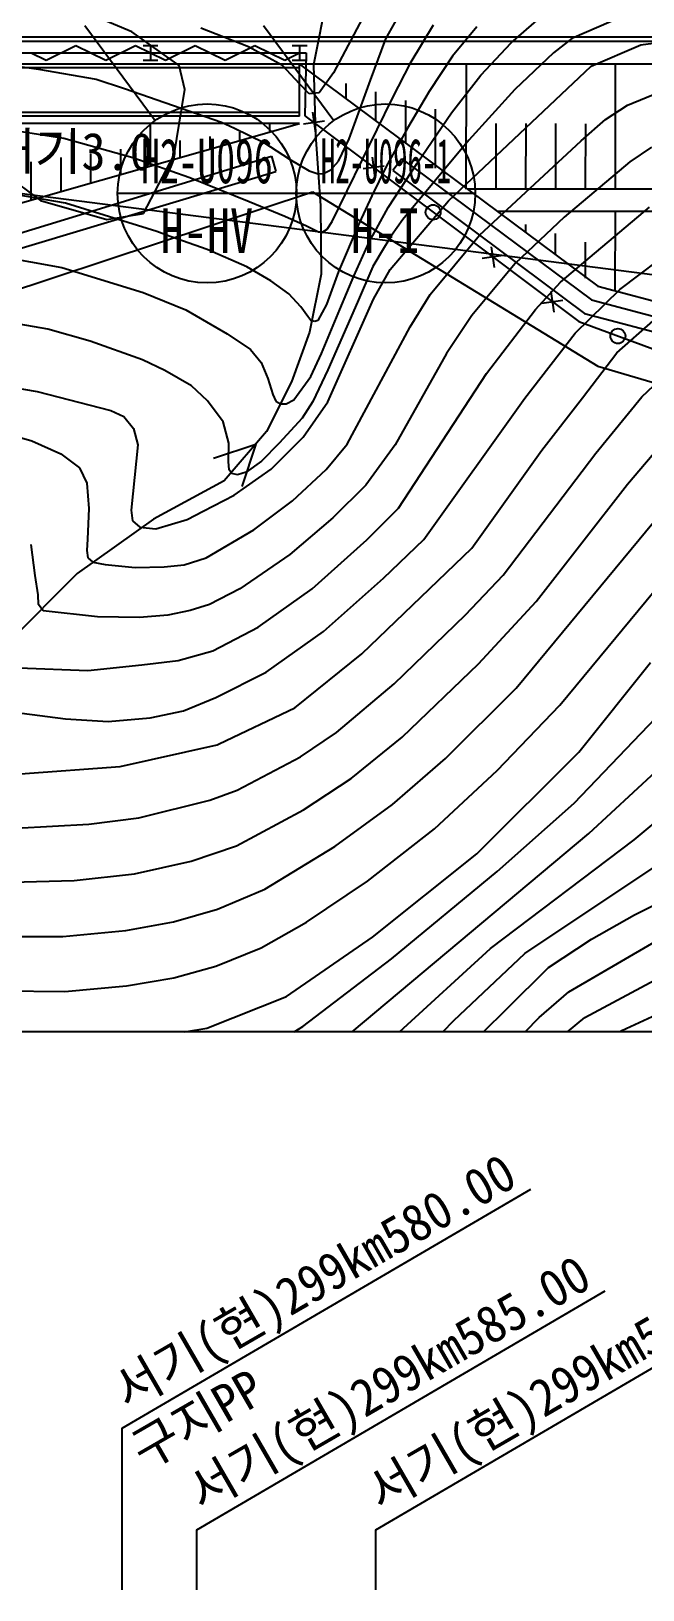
# Model space of a CAD drawing. Header units: millimetres. Extents: x 17638 to 18434, y 1103 to 1809.
# Drawn here: x 18101.6 to 18142.6, y 1364.9 to 1469.4 of the extents above; entities that cross this region are included whole.
import ezdxf
from ezdxf.enums import TextEntityAlignment as Align
from ezdxf.xclip import XClip

# ---------------------------------------------------------------- set-up
doc = ezdxf.new("R2010")
doc.units = ezdxf.units.MM
doc.header["$LTSCALE"] = 10
doc.header["$MEASUREMENT"] = 0
doc.header["$XCLIPFRAME"] = 2
doc.layers.add('TX-PAPR', color=2, linetype='Continuous', plot=False)
for name, color, linetype in [('TZ-BASE', 253, 'Continuous'), ('TZ-LEAL', 1, 'Continuous'), ('TZ-LEAT', 3, 'Continuous')]:
    doc.layers.add(name, color=color, linetype=linetype)
doc.styles.add('GR', font='GulimChe.ttf')
doc.styles.add('HANA', font='GulimChe.ttf')
doc.styles.get("Standard").update_dxf_attribs({"font": 'GulimChe.ttf'})
doc.styles.add('굴림체', font='GulimChe.ttf')

# ---------------------------------------------------------------- blocks, each defined once
blk = doc.blocks.new('JD-CDFDG5GDCH4')
at = {"layer": 'TZ-BASE'}
for p, q in [((388.75, -7.95, -225.41), (378.77, -3.74, -225.41)), ((401.93, -5.11, -84.58), (400.93, -10.16, -84.58)), ((405.28, -5.02, -224.01), (402.28, -10.7, -224.01)), ((405.79, -8.41, -223.01), (408.07, -4.33, -223.01)), ((280, -5.76, -393.01), (700, -59.73, -393.01)), ((414.19, -8.68, -220.01), (416.06, -7.04, -220.01)), ((420.89, -7.25, -219.01), (418.25, -8.38, -219.01)), ((445.72, -8.3, -393.01), (280, -8.3, -393.01)), ((391.93, -10.21, -225.41), (388.75, -7.95, -225.41)), ((396.58, -8.95, -224.01), (393.37, -7.69, -224.01)), ((407.48, -9.95, -222.01), (408.97, -7.47, -222.01)), ((411.88, -7.61, -221.01), (410.25, -9.58, -221.01)), ((422.87, -8.81, -218.01), (428.03, -8.13, -218.01)), ((445.72, -8.6, -393.01), (280, -8.6, -393.01)), ((367.86, -8.45, -223.01), (382.48, -10.44, -223.01)), ((382, -9.35, -393.01), (383, -9.85, -393.01)), ((383, -9.85, -393.01), (385, -8.85, -393.01)), ((385, -8.85, -393.01), (386, -9.35, -393.01)), ((386, -9.35, -393.01), (387, -9.85, -393.01)), ((387, -9.85, -393.01), (389, -8.85, -393.01)), ((389, -8.85, -393.01), (390, -9.35, -393.01)), ((389.5, -8.85, -393.01), (390.5, -8.85, -393.01)), ((390, -8.85, -393.01), (390, -9.85, -393.01)), ((390, -9.35, -393.01), (391, -9.85, -393.01)), ((391, -9.85, -393.01), (393, -8.85, -393.01)), ((393, -8.85, -393.01), (394, -9.35, -393.01)), ((394, -9.35, -393.01), (395, -9.85, -393.01)), ((395, -9.85, -393.01), (397, -8.85, -393.01)), ((398.84, -10.19, -224.01), (396.58, -8.95, -224.01)), ((397, -8.85, -393.01), (398, -9.35, -393.01)), ((398, -9.35, -393.01), (399, -9.85, -393.01)), ((399, -9.85, -393.01), (400, -9.35, -393.01)), ((399.5, -8.85, -393.01), (400.5, -8.85, -393.01)), ((400, -8.85, -393.01), (400, -9.85, -393.01)), ((404.76, -11.18, -223.01), (405.79, -8.41, -223.01)), ((412.16, -10.84, -220.01), (414.19, -8.68, -220.01)), ((417.03, -9.34, -219.01), (414.44, -11.82, -219.01)), ((418.25, -8.38, -219.01), (417.03, -9.34, -219.01)), ((419.55, -10.25, -218.01), (422.87, -8.81, -218.01)), ((400, -10.1, -393.01), (280, -10.1, -393.01)), ((400, -10.35, -393.01), (280, -10.35, -393.01)), ((382.48, -10.44, -223.01), (386.36, -11.11, -223.01)), ((389.5, -9.85, -393.01), (390.5, -9.85, -393.01)), ((392.31, -11.82, -225.41), (391.93, -10.21, -225.41)), ((399.99, -11.43, -224.01), (398.84, -10.19, -224.01)), ((399.5, -9.85, -393.01), (400.5, -9.85, -393.01)), ((400, -13.6, -393.01), (400, -10.1, -393.01)), ((450.36, -10.1, -393.01), (400, -10.1, -393.01)), ((400, -10.1, -393.01), (420, -24.99, -393.01)), ((400.93, -10.16, -84.58), (401.06, -14.84, -84.58)), ((406.2, -12.44, -222.01), (407.48, -9.95, -222.01)), ((410.25, -9.58, -221.01), (408.68, -11.95, -221.01)), ((409.99, -19.27, -218.01), (419.55, -10.25, -218.01)), ((411.17, -18.5, -393.01), (411.18, -10.1, -393.01)), ((421.17, -18.5, -393.01), (421.18, -10.1, -393.01)), ((386.36, -11.11, -223.01), (388.26, -11.74, -223.01)), ((400.64, -12.1, -224.01), (399.99, -11.43, -224.01)), ((402.28, -10.7, -224.01), (401.31, -12.04, -224.01)), ((403.12, -12.42, -393.01), (403.12, -11.4, -393.01)), ((403.31, -15.12, -223.01), (404.76, -11.18, -223.01)), ((410.19, -13.38, -220.01), (412.16, -10.84, -220.01)), ((388.26, -11.74, -223.01), (394.75, -13.99, -223.01)), ((391.58, -16.19, -225.41), (392.31, -11.82, -225.41)), ((401.31, -12.04, -224.01), (400.64, -12.1, -224.01)), ((402.17, -20.66, -222.01), (406.2, -12.44, -222.01)), ((405.11, -13.91, -393.01), (405.12, -11.97, -393.01)), ((408.68, -11.95, -221.01), (407.24, -14.41, -221.01)), ((414.44, -11.82, -219.01), (411.35, -15.21, -219.01)), ((421.98, -12.86, -217.01), (424.1, -11.99, -217.01)), ((400, -13.35, -393.01), (280, -13.35, -393.01)), ((400.86, -13.34, -393.01), (401.06, -14.74, -393.01)), ((407.11, -15.39, -393.01), (407.11, -12.55, -393.01)), ((407.89, -16.74, -220.01), (410.19, -13.38, -220.01)), ((409.11, -17.08, -393.01), (409.11, -13.13, -393.01)), ((420.52, -13.82, -217.01), (421.98, -12.86, -217.01)), ((400, -13.6, -393.01), (280, -13.6, -393.01)), ((400, -14.1, -393.01), (280, -14.1, -393.01)), ((379.23, -14.29, -222.01), (384.19, -15.08, -222.01)), ((380, -19.78, -393.01), (400, -14.1, -393.01)), ((390, -16.94, -393.01), (390, -14.1, -393.01)), ((394.75, -13.99, -223.01), (395.64, -14.4, -223.01)), ((395.64, -14.4, -223.01), (397.59, -15.37, -223.01)), ((398, -14.67, -393.01), (398, -14.1, -393.01)), ((401.66, -13.94, -393.01), (400.26, -14.14, -393.01)), ((407.24, -14.41, -221.01), (405.81, -16.98, -221.01)), ((413.17, -18.5, -393.01), (413.18, -14.08, -393.01)), ((415.17, -18.5, -393.01), (415.18, -14.09, -393.01)), ((417.17, -18.5, -393.01), (417.18, -14.1, -393.01)), ((418.88, -15.25, -217.01), (420.52, -13.82, -217.01)), ((419.17, -18.5, -393.01), (419.18, -14.11, -393.01)), ((384.19, -15.08, -222.01), (388.82, -16.38, -222.01)), ((392, -16.37, -393.01), (392, -15.24, -393.01)), ((394, -15.8, -393.01), (394, -14.95, -393.01)), ((396, -15.24, -393.01), (396, -14.67, -393.01)), ((397.59, -15.37, -223.01), (399.33, -16.49, -223.01)), ((401.06, -14.84, -84.58), (401.41, -19.62, -84.58)), ((402.61, -16.61, -223.01), (403.31, -15.12, -223.01)), ((411.35, -15.21, -219.01), (406.91, -20.53, -219.01)), ((412.07, -21.57, -217.01), (418.88, -15.25, -217.01)), ((423.6, -15.68, -216.01), (422.14, -16.65, -216.01)), ((380.14, -21.78, -393.01), (398.11, -16.29, -393.01)), ((382, -19.21, -393.01), (382, -16.66, -393.01)), ((384, -18.64, -393.01), (384, -16.37, -393.01)), ((386, -18.08, -393.01), (386, -16.09, -393.01)), ((388, -17.51, -393.01), (388, -15.8, -393.01)), ((388.82, -16.38, -222.01), (392.64, -17.71, -222.01)), ((389.52, -20.12, -225.41), (391.58, -16.19, -225.41)), ((398.11, -16.29, -393.01), (398.41, -17.3, -393.01)), ((399.33, -16.49, -223.01), (400.64, -17.26, -223.01)), ((402.1, -17.19, -223.01), (402.61, -16.61, -223.01)), ((404.86, -16.34, -393.01), (405.05, -17.74, -393.01)), ((406.86, -16.45, -393.01), (406.25, -17.25, -393.01)), ((406.86, -16.45, -393.01), (419.56, -25.91, -393.01)), ((422.14, -16.65, -216.01), (417.73, -20.38, -216.01)), ((380.21, -22.78, -393.01), (398.41, -17.3, -393.01)), ((392.64, -17.71, -222.01), (396.61, -19.31, -222.01)), ((400.64, -17.26, -223.01), (401.17, -17.45, -223.01)), ((401.17, -17.45, -223.01), (401.55, -17.46, -223.01)), ((401.55, -17.46, -223.01), (402.1, -17.19, -223.01)), ((405.66, -16.94, -393.01), (404.25, -17.14, -393.01)), ((405.81, -16.98, -221.01), (404.83, -18.95, -221.01)), ((405.93, -19.73, -220.01), (407.89, -16.74, -220.01)), ((406.25, -17.25, -393.01), (419.11, -26.82, -393.01)), ((380.08, -25.56, -393.01), (400.86, -18.67, -393.01)), ((380.08, -25.56, -393.01), (400.86, -18.67, -393.01)), ((384.29, -19.44, -221.01), (380.14, -18.72, -221.01)), ((381.06, -18.1, -225.41), (382.62, -19.26, -225.41)), ((400.86, -18.67, -393.01), (420, -30.35, -393.01)), ((400.86, -18.67, -393.01), (420, -30.35, -393.01)), ((467.95, -18.5, -393.01), (411.28, -18.5, -393.01)), ((382.62, -19.26, -225.41), (387.07, -20.53, -225.41)), ((390.42, -21.32, -221.01), (384.29, -19.44, -221.01)), ((396.61, -19.31, -222.01), (399.01, -20.3, -222.01)), ((401.41, -19.62, -84.58), (401.44, -24.2, -84.58)), ((404.83, -18.95, -221.01), (404, -20.77, -221.01)), ((404.64, -22.09, -220.01), (405.93, -19.73, -220.01)), ((406.06, -23.88, -218.01), (409.99, -19.27, -218.01)), ((417.49, -24.72, -215.01), (423.47, -19.7, -215.01)), ((387.07, -20.53, -225.41), (389.52, -20.12, -225.41)), ((399.01, -20.3, -222.01), (400.46, -20.96, -222.01)), ((401.85, -21.18, -222.01), (402.17, -20.66, -222.01)), ((404, -20.77, -221.01), (402.6, -24.01, -221.01)), ((406.91, -20.53, -219.01), (406.16, -21.6, -219.01)), ((471.26, -20, -393.01), (413.3, -20, -393.01)), ((417.73, -20.38, -216.01), (414.45, -23.47, -216.01)), ((415.16, -21.39, -393.01), (415.16, -20.86, -393.01)), ((421.16, -25.3, -393.01), (421.17, -20, -393.01)), ((391.32, -21.66, -221.01), (390.42, -21.32, -221.01)), ((393.8, -22.54, -221.01), (391.32, -21.66, -221.01)), ((400.46, -20.96, -222.01), (401.27, -21.36, -222.01)), ((401.27, -21.36, -222.01), (401.48, -21.39, -222.01)), ((401.48, -21.39, -222.01), (401.85, -21.18, -222.01)), ((406.16, -21.6, -219.01), (405.67, -22.4, -219.01)), ((408.75, -25.55, -217.01), (412.07, -21.57, -217.01)), ((417.16, -22.88, -393.01), (417.16, -21.46, -393.01)), ((379.82, -22.98, -220.01), (384.05, -23.74, -220.01)), ((396.47, -23.7, -221.01), (393.8, -22.54, -221.01)), ((403.63, -24.32, -220.01), (404.64, -22.09, -220.01)), ((405.67, -22.4, -219.01), (404.91, -23.67, -219.01)), ((413.65, -22.95, -393.01), (412.25, -23.15, -393.01)), ((412.85, -22.35, -393.01), (413.05, -23.75, -393.01)), ((419.16, -24.45, -393.01), (419.16, -22.05, -393.01)), ((421.47, -25.22, -214.01), (425.49, -22.18, -214.01)), ((384.05, -23.74, -220.01), (389.51, -25.41, -220.01)), ((398.07, -24.63, -221.01), (396.47, -23.7, -221.01)), ((402.6, -24.01, -221.01), (401.8, -26.22, -221.01)), ((404.91, -23.67, -219.01), (403.87, -26.06, -219.01)), ((404.95, -25.86, -218.01), (406.06, -23.88, -218.01)), ((414.45, -23.47, -216.01), (411.55, -26.97, -216.01)), ((399.28, -25.51, -221.01), (398.07, -24.63, -221.01)), ((401.44, -24.2, -84.58), (400.66, -28.09, -84.58)), ((402.7, -26.55, -220.01), (403.63, -24.32, -220.01)), ((415.82, -26.57, -215.01), (417.49, -24.72, -215.01)), ((420, -24.99, -393.01), (440, -30.31, -393.01)), ((389.51, -25.41, -220.01), (392.38, -26.59, -220.01)), ((400.07, -26.38, -221.01), (399.28, -25.51, -221.01)), ((401.88, -32.75, -218.01), (404.95, -25.86, -218.01)), ((403.87, -26.06, -219.01), (401.88, -30.6, -219.01)), ((407.41, -27.72, -217.01), (408.75, -25.55, -217.01)), ((417.65, -25.95, -393.01), (416.25, -26.15, -393.01)), ((416.85, -25.35, -393.01), (417.05, -26.75, -393.01)), ((418.47, -28.15, -214.01), (421.47, -25.22, -214.01)), ((419.56, -25.91, -393.01), (439.93, -31.33, -393.01)), ((383.11, -27.89, -219.01), (378.45, -27.08, -219.01)), ((392.38, -26.59, -220.01), (395.13, -28.19, -220.01)), ((400.54, -27.04, -221.01), (400.07, -26.38, -221.01)), ((400.76, -27.29, -221.01), (400.54, -27.04, -221.01)), ((401.8, -26.22, -221.01), (401.23, -27.3, -221.01)), ((401.46, -29.51, -220.01), (402.7, -26.55, -220.01)), ((411.55, -26.97, -216.01), (409.84, -29.5, -216.01)), ((412.54, -30.85, -215.01), (415.82, -26.57, -215.01)), ((419.11, -26.82, -393.01), (439.85, -32.34, -393.01)), ((385.95, -28.69, -219.01), (383.11, -27.89, -219.01)), ((395.13, -28.19, -220.01), (396.7, -29.25, -220.01)), ((400.66, -28.09, -84.58), (399.46, -31.4, -84.58)), ((401.01, -27.36, -221.01), (400.76, -27.29, -221.01)), ((401.23, -27.3, -221.01), (401.01, -27.36, -221.01)), ((403.19, -35.58, -217.01), (407.41, -27.72, -217.01)), ((415.1, -32.5, -214.01), (418.47, -28.15, -214.01)), ((421.28, -29.47, -213.01), (423.71, -27.32, -213.01)), ((389.47, -29.94, -219.01), (385.95, -28.69, -219.01)), ((396.7, -29.25, -220.01), (397.41, -30.11, -220.01)), ((390.96, -30.65, -219.01), (389.47, -29.94, -219.01)), ((397.41, -30.11, -220.01), (397.86, -31.19, -220.01)), ((400.75, -31.05, -220.01), (401.46, -29.51, -220.01)), ((409.84, -29.5, -216.01), (406.41, -35.64, -216.01)), ((418.97, -32.49, -213.01), (421.28, -29.47, -213.01)), ((422.95, -32.42, -212.01), (425.46, -30.04, -212.01)), ((392.75, -31.69, -219.01), (390.96, -30.65, -219.01)), ((397.86, -31.19, -220.01), (398.2, -32.26, -220.01)), ((399.61, -32.61, -220.01), (400.75, -31.05, -220.01)), ((401.88, -30.6, -219.01), (400.88, -32.73, -219.01)), ((406.64, -39.89, -215.01), (412.54, -30.85, -215.01)), ((420, -30.35, -393.01), (440, -36.31, -393.01)), ((420, -30.35, -393.01), (440, -36.31, -393.01)), ((378.51, -31.39, -218.01), (382.39, -32.07, -218.01)), ((382.39, -32.07, -218.01), (387.35, -33.34, -218.01)), ((393.82, -32.68, -219.01), (392.75, -31.69, -219.01)), ((399.46, -31.4, -84.58), (397.78, -34.75, -84.58)), ((398.2, -32.26, -220.01), (398.4, -32.71, -220.01)), ((387.35, -33.34, -218.01), (388.22, -33.74, -218.01)), ((394.88, -34.1, -219.01), (393.82, -32.68, -219.01)), ((398.4, -32.71, -220.01), (398.72, -32.88, -220.01)), ((398.72, -32.88, -220.01), (399.1, -32.89, -220.01)), ((399.1, -32.89, -220.01), (399.61, -32.61, -220.01)), ((400.88, -32.73, -219.01), (400.18, -33.84, -219.01)), ((400.23, -35.11, -218.01), (401.88, -32.75, -218.01)), ((408.32, -41.98, -214.01), (415.1, -32.5, -214.01)), ((416.25, -35.99, -213.01), (418.97, -32.49, -213.01)), ((419.85, -36.2, -212.01), (422.95, -32.42, -212.01)), ((378.72, -34.41, -217.01), (382.04, -35.37, -217.01)), ((388.22, -33.74, -218.01), (388.86, -34.54, -218.01)), ((395.25, -35.52, -219.01), (394.88, -34.1, -219.01)), ((400.18, -33.84, -219.01), (398.63, -35.53, -219.01)), ((382.04, -35.37, -217.01), (383.98, -36.23, -217.01)), ((388.86, -34.54, -218.01), (389.15, -35.63, -218.01)), ((397.78, -34.75, -84.58), (394.95, -38.04, -84.58)), ((395.22, -36.76, -219.01), (395.25, -35.52, -219.01)), ((398.63, -35.53, -219.01), (397.45, -36.74, -219.01)), ((398.09, -37.26, -218.01), (400.23, -35.11, -218.01)), ((421.99, -38.28, -211.01), (424.54, -35.27, -211.01)), ((383.98, -36.23, -217.01), (385.25, -37.17, -217.01)), ((389.15, -35.63, -218.01), (388.71, -40.02, -218.01)), ((394.22, -36.53, -84.58), (397.06, -35.58, -84.58)), ((397.06, -35.58, -84.58), (396.13, -38.43, -84.58)), ((401.78, -37.28, -217.01), (403.19, -35.58, -217.01)), ((406.41, -35.64, -216.01), (404.43, -38.35, -216.01)), ((411.55, -42.56, -213.01), (416.25, -35.99, -213.01)), ((413.65, -44.38, -212.01), (419.85, -36.2, -212.01)), ((385.25, -37.17, -217.01), (385.72, -38.2, -217.01)), ((395.28, -37.32, -219.01), (395.22, -36.76, -219.01)), ((395.46, -37.56, -219.01), (395.28, -37.32, -219.01)), ((395.84, -37.65, -219.01), (395.46, -37.56, -219.01)), ((395.61, -39.01, -218.01), (398.09, -37.26, -218.01)), ((396.42, -37.47, -219.01), (395.84, -37.65, -219.01)), ((397.45, -36.74, -219.01), (396.42, -37.47, -219.01)), ((399.53, -39.4, -217.01), (401.78, -37.28, -217.01)), ((385.72, -38.2, -217.01), (385.86, -39.91, -217.01)), ((394.95, -38.04, -84.58), (390.2, -40.62, -84.58)), ((404.43, -38.35, -216.01), (402.23, -40.53, -216.01)), ((415.87, -46.15, -211.01), (421.99, -38.28, -211.01)), ((393.53, -40.09, -218.01), (395.61, -39.01, -218.01)), ((396.93, -41.34, -217.01), (399.53, -39.4, -217.01)), ((390.2, -40.62, -84.58), (385.09, -44.27, -84.58)), ((385.86, -39.91, -217.01), (385.78, -41.95, -217.01)), ((388.71, -40.02, -218.01), (388.8, -40.72, -218.01)), ((388.8, -40.72, -218.01), (389.28, -41.15, -218.01)), ((390.36, -41.26, -218.01), (392.45, -40.64, -218.01)), ((392.45, -40.64, -218.01), (393.53, -40.09, -218.01)), ((402.23, -40.53, -216.01), (399.35, -42.99, -216.01)), ((404.51, -42.01, -215.01), (406.64, -39.89, -215.01)), ((414.51, -51.96, -210.01), (424.27, -40.17, -210.01)), ((389.28, -41.15, -218.01), (390.36, -41.26, -218.01)), ((393.74, -43.21, -217.01), (396.93, -41.34, -217.01)), ((417.45, -53.08, -209.01), (426.88, -41.68, -209.01)), ((382.27, -44.39, -216.01), (381.99, -42.31, -216.01)), ((385.78, -41.95, -217.01), (385.74, -42.73, -217.01)), ((385.74, -42.73, -217.01), (385.8, -43.22, -217.01)), ((400.83, -45.29, -215.01), (404.51, -42.01, -215.01)), ((404.17, -49.66, -213.01), (411.55, -42.56, -213.01)), ((405.63, -44.58, -214.01), (408.32, -41.98, -214.01)), ((385.8, -43.22, -217.01), (386.13, -43.5, -217.01)), ((386.13, -43.5, -217.01), (386.95, -43.67, -217.01)), ((386.95, -43.67, -217.01), (388.98, -43.87, -217.01)), ((388.98, -43.87, -217.01), (390.91, -43.82, -217.01)), ((390.91, -43.82, -217.01), (392.26, -43.69, -217.01)), ((392.26, -43.69, -217.01), (393.74, -43.21, -217.01)), ((399.35, -42.99, -216.01), (395.99, -45.28, -216.01)), ((385.09, -44.27, -84.58), (380.5, -48.86, -84.58)), ((382.47, -45.69, -216.01), (382.27, -44.39, -216.01)), ((401.6, -48.16, -214.01), (405.63, -44.58, -214.01)), ((411.12, -47.03, -212.01), (413.65, -44.38, -212.01)), ((382.5, -46.35, -216.01), (382.47, -45.69, -216.01)), ((395.99, -45.28, -216.01), (393.96, -46.33, -216.01)), ((397.21, -47.87, -215.01), (400.83, -45.29, -215.01)), ((382.81, -46.76, -216.01), (382.5, -46.35, -216.01)), ((386.44, -47.16, -216.01), (382.81, -46.76, -216.01)), ((392.65, -46.75, -216.01), (391.16, -47.05, -216.01)), ((393.96, -46.33, -216.01), (392.65, -46.75, -216.01)), ((406.33, -51.67, -212.01), (411.12, -47.03, -212.01)), ((411.99, -50.32, -211.01), (415.87, -46.15, -211.01)), ((389.27, -47.22, -216.01), (386.44, -47.16, -216.01)), ((391.16, -47.05, -216.01), (389.27, -47.22, -216.01)), ((394.17, -49.45, -215.01), (397.21, -47.87, -215.01)), ((418.41, -59.66, -207.01), (429.5, -48.04, -207.01)), ((397.76, -50.87, -214.01), (401.6, -48.16, -214.01)), ((389.41, -50.38, -215.01), (391.86, -50.09, -215.01)), ((391.86, -50.09, -215.01), (394.17, -49.45, -215.01)), ((399.68, -53.28, -213.01), (404.17, -49.66, -213.01)), ((419.4, -61.69, -206.01), (432.19, -49.84, -206.01)), ((381.17, -50.59, -215.01), (385.8, -50.76, -215.01)), ((385.8, -50.76, -215.01), (389.41, -50.38, -215.01)), ((394.39, -52.57, -214.01), (397.76, -50.87, -214.01)), ((406.88, -55.23, -211.01), (411.99, -50.32, -211.01)), ((418.72, -56.25, -208.01), (423.52, -50.22, -208.01)), ((402.47, -54.92, -212.01), (406.33, -51.67, -212.01)), ((409.79, -56.66, -210.01), (414.51, -51.96, -210.01)), ((422.43, -62.11, -205.01), (435.03, -51.62, -205.01)), ((378.3, -53.24, -214.01), (384.29, -54.01, -214.01)), ((392.21, -53.46, -214.01), (394.39, -52.57, -214.01)), ((394.6, -55.69, -213.01), (399.68, -53.28, -213.01)), ((413.25, -57.48, -209.01), (417.45, -53.08, -209.01)), ((384.29, -54.01, -214.01), (387.17, -54.19, -214.01)), ((387.17, -54.19, -214.01), (389.97, -53.95, -214.01)), ((389.97, -53.95, -214.01), (392.21, -53.46, -214.01)), ((400.06, -56.55, -212.01), (402.47, -54.92, -212.01)), ((403.46, -58.01, -211.01), (406.88, -55.23, -211.01)), ((387.97, -57.2, -213.01), (394.46, -55.76, -213.01)), ((394.46, -55.76, -213.01), (394.6, -55.69, -213.01)), ((411.89, -63.07, -208.01), (418.72, -56.25, -208.01)), ((381.29, -57.69, -213.01), (387.97, -57.2, -213.01)), ((395.8, -58.8, -212.01), (400.06, -56.55, -212.01)), ((406.23, -59.75, -210.01), (409.79, -56.66, -210.01)), ((400.25, -60.11, -211.01), (403.46, -58.01, -211.01)), ((409.05, -61.39, -209.01), (413.25, -57.48, -209.01)), ((389.21, -60.65, -212.01), (393.98, -59.46, -212.01)), ((393.98, -59.46, -212.01), (395.8, -58.8, -212.01)), ((418.05, -72.31, -202.01), (440.03, -59.52, -202.01)), ((395.76, -62.53, -211.01), (400.25, -60.11, -211.01)), ((402.37, -62.57, -210.01), (406.23, -59.75, -210.01)), ((413.25, -64.25, -207.01), (418.41, -59.66, -207.01)), ((380.99, -61.33, -212.01), (385.87, -61.06, -212.01)), ((385.87, -61.06, -212.01), (389.21, -60.65, -212.01)), ((404.55, -64.9, -209.01), (409.05, -61.39, -209.01)), ((392.72, -63.55, -211.01), (395.76, -62.53, -211.01)), ((397.66, -65.43, -210.01), (402.37, -62.57, -210.01)), ((401.91, -76.35, -206.01), (419.4, -61.69, -206.01)), ((412.8, -69.4, -205.01), (422.43, -62.11, -205.01)), ((419.13, -74.04, -201.01), (441.04, -62.26, -201.01)), ((388.93, -64.41, -211.01), (392.72, -63.55, -211.01)), ((404.88, -68.64, -208.01), (411.89, -63.07, -208.01)), ((384.88, -64.85, -211.01), (388.93, -64.41, -211.01)), ((406.16, -70.1, -207.01), (413.25, -64.25, -207.01)), ((415.11, -69.74, -204.01), (424.05, -63.77, -204.01)), ((380.68, -64.97, -211.01), (384.88, -64.85, -211.01)), ((394.49, -66.76, -210.01), (397.66, -65.43, -210.01)), ((400.47, -67.65, -209.01), (404.55, -64.9, -209.01)), ((391.55, -67.63, -210.01), (394.49, -66.76, -210.01)), ((422.45, -67.15, -203.01), (424.28, -66.23, -203.01)), ((388.35, -68.2, -210.01), (391.55, -67.63, -210.01)), ((397.42, -69.36, -209.01), (400.47, -67.65, -209.01)), ((419.56, -68.78, -203.01), (422.45, -67.15, -203.01)), ((380.38, -68.61, -210.01), (384.12, -68.6, -210.01)), ((384.12, -68.6, -210.01), (388.35, -68.2, -210.01)), ((399.12, -72.63, -208.01), (404.88, -68.64, -208.01)), ((416.69, -70.69, -203.01), (419.56, -68.78, -203.01)), ((394.37, -70.59, -209.01), (397.42, -69.36, -209.01)), ((400.95, -80.29, -205.01), (412.8, -69.4, -205.01)), ((410.33, -74.23, -204.01), (415.11, -69.74, -204.01)), ((421.6, -74.91, -200.01), (433.35, -69.49, -200.01)), ((391.57, -71.38, -209.01), (394.37, -70.59, -209.01)), ((400.21, -74.64, -207.01), (406.16, -70.1, -207.01)), ((413.88, -73.47, -203.01), (416.69, -70.69, -203.01)), ((384.26, -72.29, -209.01), (388.39, -71.92, -209.01)), ((388.39, -71.92, -209.01), (391.57, -71.38, -209.01)), ((380.07, -72.25, -209.01), (384.26, -72.29, -209.01)), ((393.77, -74.74, -208.01), (399.12, -72.63, -208.01)), ((416.07, -74.04, -202.01), (418.05, -72.31, -202.01)), ((410.88, -76.41, -203.01), (413.88, -73.47, -203.01)), ((411.62, -78.56, -202.01), (416.07, -74.04, -202.01)), ((417.33, -75.53, -201.01), (419.13, -74.04, -201.01)), ((386.25, -76.05, -208.01), (393.77, -74.74, -208.01)), ((394.38, -78.26, -207.01), (400.21, -74.64, -207.01)), ((407.18, -77.52, -204.01), (410.33, -74.23, -204.01)), ((418.86, -76.79, -200.01), (421.6, -74.91, -200.01))]:
    blk.add_line(p, q, dxfattribs=at)
at = {"layer": 'TZ-BASE', "ltscale": 0.2}
for p, q in [((280, -9.36, -393.01), (400.44, -9.35, -393.01)), ((400.44, -9.35, -393.01), (400.34, -13.58, -393.01)), ((400.34, -13.58, -393.01), (418.71, -27.37, -393.01)), ((418.71, -27.37, -393.01), (439.82, -35.14, -393.01))]:
    blk.add_line(p, q, dxfattribs=at)
at = {"layer": 'TZ-BASE'}
for centre in [(408.95, -20.04, -393.01), (421.34, -28.34, -393.01)]:
    blk.add_circle(centre, 0.5, dxfattribs=at)
at = {"layer": 'TZ-BASE', "style": 'HANA'}
blk.add_text('개천내기3.0', height=2.5, rotation=359.7997, dxfattribs=at).set_placement((372.82, -17.16, -393.01))
blk = doc.blocks.new('ba')
at = {"layer": 'TZ-BASE'}
for p, q in [((467.3, 366.71), (472.02, 360.34)), ((479.29, 366.71), (484.01, 360.34)), ((481.5, 355.45), (469.5, 355.45)), ((493.48, 355.44), (481.48, 355.45))]:
    blk.add_line(p, q, dxfattribs=at)
for centre in [(475.5, 355.45), (487.48, 355.45)]:
    blk.add_circle(centre, 6, dxfattribs=at)
at = {"layer": 'TZ-BASE', "style": 'GR'}
for s, width, p in [('H2-U096', 0.65, (475.49, 357.61)), ('H-HV', 0.8, (475.49, 352.95))]:
    blk.add_text(s, height=3, dxfattribs=dict(at, width=width)).set_placement(p, align=Align.MIDDLE)
for s, width, p in [('H2-U096-1', 0.5, (487.49, 357.61)), ('H-I', 0.8, (487.48, 352.95))]:
    blk.add_text(s, height=3, rotation=359.9926, dxfattribs=dict(at, width=width)).set_placement(p, align=Align.MIDDLE)
blk = doc.blocks.new('123')
at = {"layer": 'TZ-BASE'}
blk.add_blockref('ba', (0, 0), dxfattribs=at)

msp = doc.modelspace()

# ---------------------------------------------------------------- linework, layer by layer
at = {"layer": 'TX-PAPR', "elevation": 393.01, "flags": 128}
msp.add_lwpolyline([(17721.11, 1552.28), (18419.6, 1552.28), (18419.6, 1402.28), (17718.09, 1402.28), (17721.11, 1552.28)], dxfattribs=at)
at = {"layer": 'TZ-LEAL'}
for points in [[(18135.07, 1391.71), (18107.68, 1375.68), (18107.68, 1364.87)], [(18140.07, 1384.9), (18112.68, 1368.87), (18112.68, 1364.87)], [(18152.07, 1384.9), (18124.68, 1368.87), (18124.68, 1364.87)]]:
    msp.add_lwpolyline(points, dxfattribs=at)

# ---------------------------------------------------------------- block references
at = {"layer": 'TZ-BASE'}
ref = msp.add_blockref('JD-CDFDG5GDCH4', (17719.6, 1477.28, 393.01), dxfattribs=at)
XClip(ref).set_block_clipping_path([(1.5103084745, 75), (700, 75), (700, -75), (-1.5103084745, -75)])
msp.add_blockref('123', (17637.89, 1103.05), dxfattribs=at)

# ---------------------------------------------------------------- texts
at = {"layer": 'TZ-LEAT', "style": '굴림체'}
for s, p in [('서기(현)299km580.00', (18121.18, 1384.47)), ('서기(현)299km585.00', (18126.18, 1377.66)), ('서기(현)299km597.00', (18138.18, 1377.66))]:
    msp.add_text(s, height=2.5, rotation=30, dxfattribs=at).set_placement(p, align=Align.CENTER)
at = {"layer": 'TZ-LEAT'}
msp.add_text('구지PP', height=2.5, rotation=30, dxfattribs=at).set_placement((18109.23, 1372.87))

doc.saveas('drawing.dxf')
